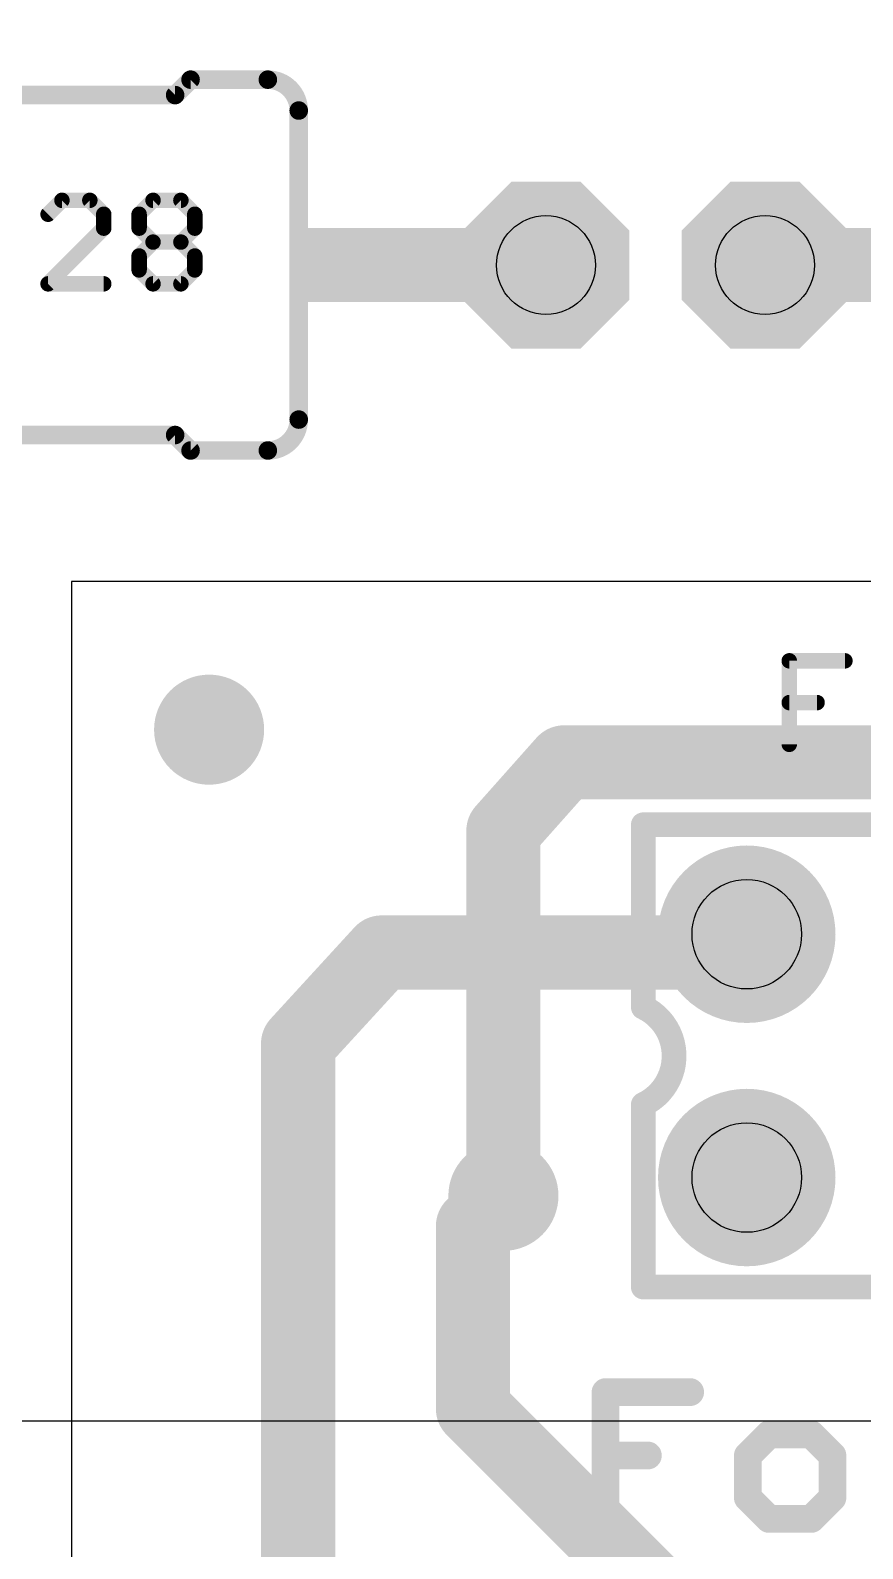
# Model space of a CAD drawing. Header units: inches. Extents: x -5 to 142, y -3 to 122.
# Drawn here: x 30.11 to 36.95, y 33.45 to 45.93 of the extents above; entities that cross this region are included whole.
import ezdxf

# ---------------------------------------------------------------- set-up
doc = ezdxf.new("R2010")
doc.units = ezdxf.units.IN
doc.header["$MEASUREMENT"] = 0
for name, color, linetype in [('1', 22, 'Continuous'), ('16', 175, 'Continuous'), ('17', 82, 'Continuous'), ('18', 82, 'Continuous'), ('20', 7, 'Continuous'), ('21', 253, 'Continuous'), ('25', 253, 'Continuous'), ('27', 253, 'Continuous'), ('29', 253, 'Continuous'), ('44', 253, 'Continuous'), ('51', 253, 'Continuous')]:
    doc.layers.add(name, color=color, linetype=linetype)

# ---------------------------------------------------------------- blocks, each defined once
blk = doc.blocks.new('OCTAGONP')
at = {"const_width": 0.5}
blk.add_lwpolyline([(-0.25, -0.1036), (-0.25, 0.1036), (-0.1036, 0.25), (0.1036, 0.25), (0.25, 0.1036), (0.25, -0.1036), (0.1036, -0.25), (-0.1036, -0.25), (-0.25, -0.1036), (-0.25, 0.1036)], dxfattribs=at)
blk = doc.blocks.new('RECT')
blk.add_solid([(-0.5, -0.5), (0.5, -0.5), (-0.5, 0.5), (0.5, 0.5)])
blk = doc.blocks.new('ROUNDP')
at = {"const_width": 0.5}
blk.add_lwpolyline([(0, -0.25, 1), (0, 0.25, 1), (0, -0.25)], format="xyb", dxfattribs=at)
blk = doc.blocks.new('ROUNDV')
at = {"const_width": 0.5}
blk.add_lwpolyline([(0, -0.25, 1), (0, 0.25, 1), (0, -0.25)], format="xyb", dxfattribs=at)

msp = doc.modelspace()

# ---------------------------------------------------------------- linework, layer by layer
msp.add_lwpolyline([(137, 106.5), (128, 106.5), (128, 85.5), (109.5, 85.5), (109.5, 80.5), (2, 80.5), (2, 34.5), (127, 34.5), (127, 9.5), (137, 9.5), (137, 34.5), (137, 80.5), (137, 85.5)], close=True)
at = {"layer": '1', "const_width": 0.6096}
for points in [[(35.85, 38.35), (36, 38.5)], [(32.3125, 37.6), (33, 38.35)], [(33, 38.35), (35.85, 38.35)], [(32.3125, 19.35), (32.3125, 37.6)], [(33.75, 36.1), (34, 36.35)], [(33.75, 34.6), (33.75, 36.1)], [(35.3, 33.05), (33.75, 34.6)]]:
    msp.add_lwpolyline(points, dxfattribs=at)
at = {"layer": '1', "const_width": 0.3048}
for points in [[(36.1078, 38.3922, 1), (35.8922, 38.6078)], [(33, 38.5024, 1), (33, 38.1976)], [(33.1123, 38.247, 1), (32.8877, 38.453)], [(35.7422, 38.4578, 1), (35.9578, 38.2422)], [(35.85, 38.1976, 1), (35.85, 38.5024)], [(32.4649, 37.6, 1), (32.1601, 37.6)], [(32.2002, 37.703, 1), (32.4248, 37.497)], [(34.1078, 36.2422, 1), (33.8922, 36.4578)], [(33.6422, 36.2078, 1), (33.8578, 35.9922)], [(33.9024, 36.1, 1), (33.5976, 36.1)], [(33.8578, 34.7078, 1), (33.6422, 34.4922)], [(33.5976, 34.6, 1), (33.9024, 34.6)]]:
    msp.add_lwpolyline(points, format="xyb", dxfattribs=at)
at = {"layer": '16', "const_width": 0.6096}
for points in [[(34, 39.35), (34.5, 39.9125)], [(34.5, 39.9125), (37.5, 39.9125)], [(34, 36.35), (34, 39.35)]]:
    msp.add_lwpolyline(points, dxfattribs=at)
at = {"layer": '16', "const_width": 0.3048}
for points in [[(34.5, 40.0649, 1), (34.5, 39.7601)], [(34.6139, 39.8113, 1), (34.3861, 40.0137)], [(34.1524, 39.35, 1), (33.8476, 39.35)], [(33.8861, 39.4512, 1), (34.1139, 39.2488)], [(33.8476, 36.35, 1), (34.1524, 36.35)]]:
    msp.add_lwpolyline(points, format="xyb", dxfattribs=at)
at = {"layer": '20'}
for p, q in [((49.55, 41.4), (30.45, 41.4)), ((30.45, 41.4), (30.45, 11.3)), ((2, 34.5), (127, 34.5))]:
    msp.add_line(p, q, dxfattribs=at)
at = {"layer": '21'}
for points, const_width in [([(31.302, 45.397), (31.429, 45.524)], 0.1524), ([(32.064, 45.524), (31.429, 45.524)], 0.1524), ([(31.302, 45.397), (24.698, 45.397)], 0.1524), ([(32.318, 42.73), (32.318, 45.27)], 0.1524), ([(31.302, 42.603), (24.698, 42.603)], 0.1524), ([(31.302, 42.603), (31.429, 42.476)], 0.1524), ([(32.064, 42.476), (31.429, 42.476)], 0.1524), ([(44.85, 39.4), (35.15, 39.4)], 0.2032), ([(35.15, 39.4), (35.15, 37.9)], 0.2032), ([(44.85, 39.4), (35.15, 39.4)], 0.2032), ([(35.15, 39.4), (35.15, 37.9)], 0.2032), ([(35.15, 37.1), (35.15, 35.6)], 0.2032), ([(35.15, 37.1), (35.15, 35.6)], 0.2032), ([(35.15, 35.6), (44.85, 35.6)], 0.2032), ([(35.15, 35.6), (44.85, 35.6)], 0.2032)]:
    msp.add_lwpolyline(points, dxfattribs=dict(at, const_width=const_width))
for points, const_width in [([(31.429, 45.5621, 1), (31.429, 45.4859)], 0.0762), ([(31.4559, 45.4971, 1), (31.4021, 45.5509)], 0.0762), ([(32.318, 45.27, 0.4142), (32.064, 45.524)], 0.1524), ([(32.064, 45.5621, 1), (32.064, 45.4859)], 0.0762), ([(32.064, 45.4859, 1), (32.064, 45.5621)], 0.0762), ([(31.2751, 45.4239, 1), (31.3289, 45.3701)], 0.0762), ([(31.302, 45.3589, 1), (31.302, 45.4351)], 0.0762), ([(32.3561, 45.27, 1), (32.2799, 45.27)], 0.0762), ([(32.2799, 45.27, 1), (32.3561, 45.27)], 0.0762), ([(32.064, 42.476, 0.4142), (32.318, 42.73)], 0.1524), ([(32.3561, 42.73, 1), (32.2799, 42.73)], 0.0762), ([(31.3289, 42.6299, 1), (31.2751, 42.5761)], 0.0762), ([(31.302, 42.5649, 1), (31.302, 42.6411)], 0.0762), ([(32.2799, 42.73, 1), (32.3561, 42.73)], 0.0762), ([(31.429, 42.5141, 1), (31.429, 42.4379)], 0.0762), ([(31.4021, 42.4491, 1), (31.4559, 42.5029)], 0.0762), ([(32.064, 42.5141, 1), (32.064, 42.4379)], 0.0762), ([(32.064, 42.4379, 1), (32.064, 42.5141)], 0.0762), ([(35.15, 39.4508, 1), (35.15, 39.3492)], 0.1016), ([(35.2008, 39.4, 1), (35.0992, 39.4)], 0.1016), ([(35.15, 39.4508, 1), (35.15, 39.3492)], 0.1016), ([(35.2008, 39.4, 1), (35.0992, 39.4)], 0.1016), ([(35.15, 37.1, 0.6321), (35.15, 37.9)], 0.2032), ([(35.1718, 37.9459, 1), (35.1282, 37.8541)], 0.1016), ([(35.15, 37.1, 0.6321), (35.15, 37.9)], 0.2032), ([(35.1718, 37.9459, 1), (35.1282, 37.8541)], 0.1016), ([(35.0992, 37.9, 1), (35.2008, 37.9)], 0.1016), ([(35.0992, 37.9, 1), (35.2008, 37.9)], 0.1016), ([(35.2008, 37.1, 1), (35.0992, 37.1)], 0.1016), ([(35.2008, 37.1, 1), (35.0992, 37.1)], 0.1016), ([(35.1282, 37.1459, 1), (35.1718, 37.0541)], 0.1016), ([(35.1282, 37.1459, 1), (35.1718, 37.0541)], 0.1016), ([(35.15, 35.6508, 1), (35.15, 35.5492)], 0.1016), ([(35.15, 35.6508, 1), (35.15, 35.5492)], 0.1016), ([(35.0992, 35.6, 1), (35.2008, 35.6)], 0.1016), ([(35.0992, 35.6, 1), (35.2008, 35.6)], 0.1016)]:
    msp.add_lwpolyline(points, format="xyb", dxfattribs=dict(at, const_width=const_width))
at = {"layer": '25', "const_width": 0.127}
for points in [[(30.3721, 44.5321), (30.2577, 44.4177)], [(30.6009, 44.5321), (30.3721, 44.5321)], [(30.7153, 44.4177), (30.6009, 44.5321)], [(31.0061, 44.4177), (31.1205, 44.5321)], [(31.1205, 44.5321), (31.3493, 44.5321)], [(31.3493, 44.5321), (31.4637, 44.4177)], [(30.7153, 44.3033), (30.7153, 44.4177)], [(31.0061, 44.3033), (31.0061, 44.4177)], [(31.4637, 44.4177), (31.4637, 44.3033)], [(30.2577, 43.8457), (30.7153, 44.3033)], [(31.1205, 44.1889), (31.0061, 44.3033)], [(31.4637, 44.3033), (31.3493, 44.1889)], [(31.0061, 44.0745), (31.1205, 44.1889)], [(31.1205, 44.1889), (31.3493, 44.1889)], [(31.3493, 44.1889), (31.4637, 44.0745)], [(31.0061, 43.9601), (31.0061, 44.0745)], [(31.4637, 44.0745), (31.4637, 43.9601)], [(31.1205, 43.8457), (31.0061, 43.9601)], [(31.4637, 43.9601), (31.3493, 43.8457)], [(30.7153, 43.8457), (30.2577, 43.8457)], [(31.3493, 43.8457), (31.1205, 43.8457)]]:
    msp.add_lwpolyline(points, dxfattribs=at)
at = {"layer": '25', "const_width": 0.0635}
for points in [[(30.3721, 44.5638, 1), (30.3721, 44.5003)], [(30.3945, 44.5096, 1), (30.3496, 44.5545)], [(30.6233, 44.5545, 1), (30.5784, 44.5096)], [(30.6009, 44.5003, 1), (30.6009, 44.5638)], [(31.1205, 44.5638, 1), (31.1205, 44.5003)], [(31.1429, 44.5096, 1), (31.098, 44.5545)], [(31.3717, 44.5545, 1), (31.3268, 44.5096)], [(31.3493, 44.5003, 1), (31.3493, 44.5638)], [(30.2352, 44.4401, 1), (30.2801, 44.3952)], [(30.747, 44.4177, 1), (30.6835, 44.4177)], [(30.6928, 44.3952, 1), (30.7377, 44.4401)], [(31.0378, 44.4177, 1), (30.9743, 44.4177)], [(30.9836, 44.4401, 1), (31.0285, 44.3952)], [(31.4954, 44.4177, 1), (31.4319, 44.4177)], [(31.4412, 44.3952, 1), (31.4861, 44.4401)], [(30.6835, 44.3033, 1), (30.747, 44.3033)], [(30.7377, 44.2808, 1), (30.6928, 44.3257)], [(31.0285, 44.3257, 1), (30.9836, 44.2808)], [(30.9743, 44.3033, 1), (31.0378, 44.3033)], [(31.4319, 44.3033, 1), (31.4954, 44.3033)], [(31.4861, 44.2808, 1), (31.4412, 44.3257)], [(31.1205, 44.2206, 1), (31.1205, 44.1571)], [(31.1429, 44.1664, 1), (31.098, 44.2113)], [(31.098, 44.1664, 1), (31.1429, 44.2113)], [(31.3717, 44.2113, 1), (31.3268, 44.1664)], [(31.3268, 44.2113, 1), (31.3717, 44.1664)], [(31.3493, 44.1571, 1), (31.3493, 44.2206)], [(31.0378, 44.0745, 1), (30.9743, 44.0745)], [(30.9836, 44.0969, 1), (31.0285, 44.052)], [(31.4954, 44.0745, 1), (31.4319, 44.0745)], [(31.4412, 44.052, 1), (31.4861, 44.0969)], [(31.0285, 43.9825, 1), (30.9836, 43.9376)], [(30.9743, 43.9601, 1), (31.0378, 43.9601)], [(31.4319, 43.9601, 1), (31.4954, 43.9601)], [(31.4861, 43.9376, 1), (31.4412, 43.9825)], [(30.2352, 43.8682, 1), (30.2801, 43.8232)], [(30.2577, 43.8775, 1), (30.2577, 43.814)], [(30.7153, 43.814, 1), (30.7153, 43.8775)], [(31.1205, 43.8775, 1), (31.1205, 43.814)], [(31.098, 43.8232, 1), (31.1429, 43.8682)], [(31.3268, 43.8682, 1), (31.3717, 43.8232)], [(31.3493, 43.814, 1), (31.3493, 43.8775)]]:
    msp.add_lwpolyline(points, format="xyb", dxfattribs=at)
at = {"layer": '27'}
for points, const_width in [([(36.3493, 40.0607), (36.3493, 40.7471)], 0.127), ([(36.3493, 40.7471), (36.8069, 40.7471)], 0.127), ([(36.3493, 40.4039), (36.5781, 40.4039)], 0.127), ([(34.8397, 33.6943), (34.8397, 34.7366)], 0.2286), ([(34.8397, 34.7366), (35.5346, 34.7366)], 0.2286), ([(36.1828, 34.3892), (36.0091, 34.2154)], 0.2286), ([(36.5302, 34.3892), (36.1828, 34.3892)], 0.2286), ([(36.704, 34.2154), (36.5302, 34.3892)], 0.2286), ([(34.8397, 34.2154), (35.1871, 34.2154)], 0.2286), ([(36.0091, 34.2154), (36.0091, 33.868)], 0.2286), ([(36.704, 33.868), (36.704, 34.2154)], 0.2286), ([(36.0091, 33.868), (36.1828, 33.6943)], 0.2286), ([(36.5302, 33.6943), (36.704, 33.868)], 0.2286), ([(36.1828, 33.6943), (36.5302, 33.6943)], 0.2286)]:
    msp.add_lwpolyline(points, dxfattribs=dict(at, const_width=const_width))
for points, const_width in [([(36.3811, 40.7471, 1), (36.3176, 40.7471)], 0.0635), ([(36.3493, 40.7788, 1), (36.3493, 40.7153)], 0.0635), ([(36.8069, 40.7153, 1), (36.8069, 40.7788)], 0.0635), ([(36.3493, 40.4356, 1), (36.3493, 40.3721)], 0.0635), ([(36.5781, 40.3721, 1), (36.5781, 40.4356)], 0.0635), ([(36.3176, 40.0607, 1), (36.3811, 40.0607)], 0.0635), ([(34.8969, 34.7366, 1), (34.7826, 34.7366)], 0.1143), ([(34.8397, 34.7937, 1), (34.8397, 34.6794)], 0.1143), ([(35.5346, 34.6794, 1), (35.5346, 34.7937)], 0.1143), ([(36.1828, 34.4463, 1), (36.1828, 34.332)], 0.1143), ([(36.2232, 34.3487, 1), (36.1424, 34.4296)], 0.1143), ([(36.5707, 34.4296, 1), (36.4898, 34.3487)], 0.1143), ([(36.5302, 34.332, 1), (36.5302, 34.4463)], 0.1143), ([(34.8397, 34.2726, 1), (34.8397, 34.1583)], 0.1143), ([(35.1871, 34.1583, 1), (35.1871, 34.2726)], 0.1143), ([(36.0663, 34.2154, 1), (35.952, 34.2154)], 0.1143), ([(36.7611, 34.2154, 1), (36.6468, 34.2154)], 0.1143), ([(35.9687, 34.2559, 1), (36.0495, 34.175)], 0.1143), ([(36.6636, 34.175, 1), (36.7444, 34.2559)], 0.1143), ([(36.0495, 33.9084, 1), (35.9687, 33.8276)], 0.1143), ([(36.7444, 33.8276, 1), (36.6636, 33.9084)], 0.1143), ([(35.952, 33.868, 1), (36.0663, 33.868)], 0.1143), ([(36.6468, 33.868, 1), (36.7611, 33.868)], 0.1143), ([(34.7826, 33.6943, 1), (34.8969, 33.6943)], 0.1143), ([(36.1828, 33.7515, 1), (36.1828, 33.6372)], 0.1143), ([(36.1424, 33.6539, 1), (36.2232, 33.7347)], 0.1143), ([(36.4898, 33.7347, 1), (36.5707, 33.6539)], 0.1143), ([(36.5302, 33.6372, 1), (36.5302, 33.7515)], 0.1143)]:
    msp.add_lwpolyline(points, format="xyb", dxfattribs=dict(at, const_width=const_width))
at = {"layer": '44'}
for centre, radius in [((34.35, 44), 0.4064), ((36.15, 44), 0.4064), ((36, 38.5), 0.45), ((36, 36.5), 0.45)]:
    msp.add_circle(centre, radius, dxfattribs=at)
at = {"layer": '51', "const_width": 0.6096}
for points in [[(34.35, 44), (33.08, 44)], [(36.15, 44), (37.42, 44)]]:
    msp.add_lwpolyline(points, dxfattribs=at)
at = {"layer": '51', "const_width": 0.3048}
for points in [[(33.08, 44.1524, 1), (33.08, 43.8476)], [(34.35, 43.8476, 1), (34.35, 44.1524)], [(36.15, 44.1524, 1), (36.15, 43.8476)]]:
    msp.add_lwpolyline(points, format="xyb", dxfattribs=at)

# ---------------------------------------------------------------- block references
at = {"layer": '17', "xscale": 1.2192, "yscale": 1.2192}
msp.add_blockref('OCTAGONP', (34.35, 44), dxfattribs=at)
at = {"layer": '17', "rotation": 180}
for name, p, xscale, yscale in [('OCTAGONP', (36.15, 44), 1.2192, 1.2192), ('ROUNDP', (36, 38.5), 1.3064, 1.3064), ('ROUNDP', (36, 38.5), 1.3064, 1.3064), ('ROUNDP', (36, 38.5), 1.3064, 1.3064), ('ROUNDP', (36, 36.5), 1.3064, 1.3064), ('ROUNDP', (36, 36.5), 1.3064, 1.3064), ('ROUNDP', (36, 36.5), 1.3064, 1.3064)]:
    msp.add_blockref(name, p, dxfattribs=dict(at, xscale=xscale, yscale=yscale))
at = {"layer": '18', "xscale": 0.9048, "yscale": 0.9048}
for p in [(31.5813, 40.1813), (31.5813, 40.1813), (34, 36.35), (34, 36.35)]:
    msp.add_blockref('ROUNDV', p, dxfattribs=at)
at = {"layer": '21', "xscale": 0.8636, "yscale": 0.6096}
msp.add_blockref('RECT', (32.7498, 44), dxfattribs=at)
at = {"layer": '29', "xscale": 1.3716, "yscale": 1.3716}
msp.add_blockref('OCTAGONP', (34.35, 44), dxfattribs=at)
at = {"layer": '29', "rotation": 180}
for name, p, xscale, yscale in [('OCTAGONP', (36.15, 44), 1.3716, 1.3716), ('ROUNDP', (36, 38.5), 1.4588, 1.4588), ('ROUNDP', (36, 36.5), 1.4588, 1.4588)]:
    msp.add_blockref(name, p, dxfattribs=dict(at, xscale=xscale, yscale=yscale))
at = {"layer": '51', "xscale": 0.5, "yscale": 0.5, "rotation": 180}
for p in [(36, 38.5), (36, 38.5), (36, 36.5), (36, 36.5)]:
    msp.add_blockref('RECT', p, dxfattribs=at)

doc.saveas('drawing.dxf')
